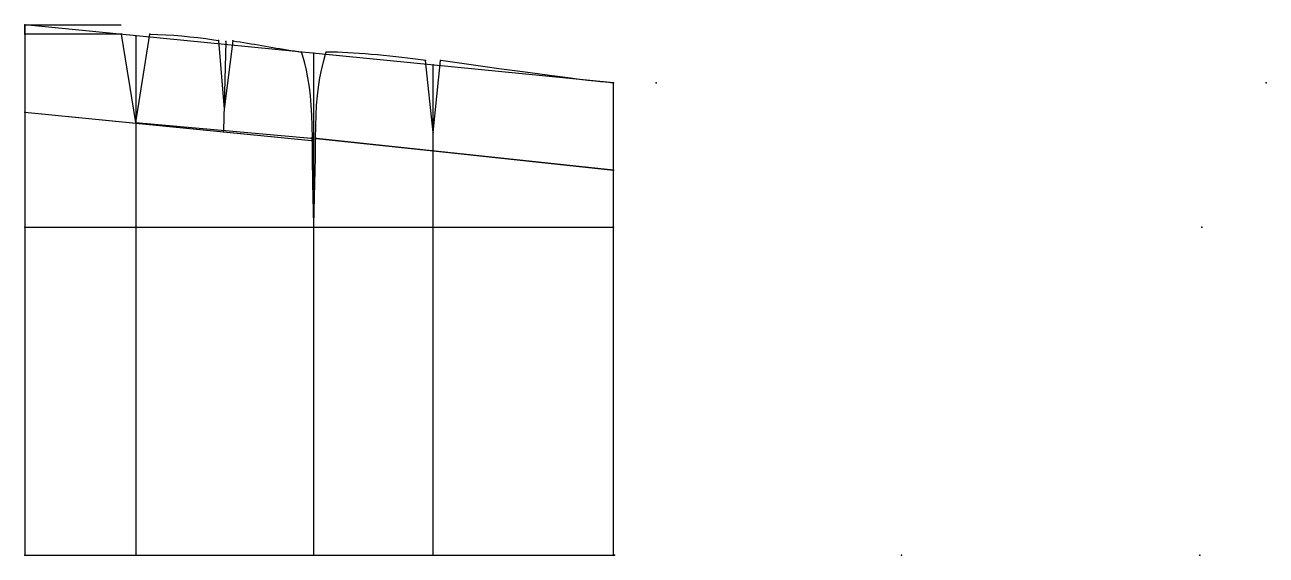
# Model space of a CAD drawing. Extents: x 0 to 1287, y -550 to 0.
import ezdxf

# ---------------------------------------------------------------- set-up
doc = ezdxf.new("R2010")
doc.units = 0

msp = doc.modelspace()

# ---------------------------------------------------------------- linework, layer by layer
for p, q in [((610, -60), (0, 0)), ((0, 0), (100, 0)), ((0, 0), (0, -550)), ((0, 0), (100, 0)), ((0, 0), (100, 0)), ((0, 0), (100, 0)), ((0, 0), (100, 0)), ((0, 0), (100, 0)), ((0, 0), (100, 0)), ((0, 0), (100, 0)), ((0, 0), (100, 0)), ((0, 0), (100, 0)), ((0, 0), (100, 0)), ((0, 0), (100, 0)), ((0, 0), (100, 0)), ((0, 0), (100, 0)), ((0, 0), (100, 0)), ((0, 0), (100, 0)), ((0, 0), (100, 0)), ((0, 0), (100, 0)), ((0, -9.870399), (0, 0)), ((100.349052, -9.870399), (0, -9.870399)), ((114.921608, -101.303764), (100.349052, -9.870399)), ((114.921608, -101.303764), (129.494171, -9.870399)), ((114.921608, -11.303765), (114.921608, -550)), ((200.869797, -16.207378), (206.49794, -87.302185)), ((208.286026, -17.325035), (205.93248, -109.431358)), ((215.749649, -16.587595), (206.49791, -87.302185)), ((299.66861, -550), (299.66861, -29.475599)), ((423.112396, -111.617676), (415.235901, -36.973633)), ((423.112396, -111.617676), (430.988892, -36.973633)), ((423.112396, -550), (423.112396, -41.617676)), ((610, -550), (610, -60)), ((0, -90.697754), (297.086426, -119.919312)), ((0, -90.697754), (114.921608, -102.001465)), ((114.921608, -101.303764), (296.943329, -117.558952)), ((114.921608, -102.001465), (205.893677, -110.949707)), ((205.893677, -110.949707), (297.086426, -119.919312)), ((610, -150.775879), (302.373047, -117.914856)), ((302.373047, -117.914856), (423.112396, -130.812012)), ((423.112396, -130.812012), (610, -150.775879)), ((0, -210), (610, -210)), ((0, -550), (610, -550))]:
    msp.add_line(p, q)
for points in [[(129.494171, -9.870399), (137.826553, -9.979698), (146.145844, -10.297862), (154.45343, -10.804825), (162.750595, -11.48052), (171.038742, -12.304878), (179.319168, -13.257831), (187.593216, -14.319308), (195.862244, -15.469244), (200.869797, -16.207363)], [(215.749649, -16.587595), (219.50058, -17.150928), (223.248505, -17.733919), (226.99379, -18.334051), (230.736816, -18.948816), (234.477966, -19.575701), (238.217636, -20.212187), (241.956207, -20.855768), (245.694061, -21.503925), (249.43158, -22.154148), (253.169174, -22.803923), (256.907166, -23.450733), (260.646027, -24.092073), (264.386078, -24.725424), (268.127686, -25.348272), (271.871307, -25.958105), (275.617249, -26.552414), (279.365997, -27.128677), (283.117859, -27.684387), (286.873199, -28.217035)], [(299.66861, -210), (299.625153, -207.500381), (298.659851, -164.297516), (298.158203, -138.081985), (298.009613, -117.803177), (297.87915, -104.697266), (297.511383, -93.550964), (296.905518, -83.317215), (296.054108, -73.707947), (294.95285, -64.603256), (293.446136, -55.05883), (291.852783, -46.974892), (289.775909, -38.274658), (287.603699, -30.607927), (286.873199, -28.217035)], [(299.66861, -210), (299.712067, -207.500381), (300.677368, -164.297516), (301.179016, -138.081985), (301.327606, -117.803177), (301.458069, -104.697266), (301.825836, -93.550964), (302.431702, -83.317215), (303.283112, -73.707947), (304.384369, -64.603256), (305.891083, -55.05883), (307.484436, -46.974892), (309.56131, -38.274658), (311.733521, -30.607927), (312.46402, -28.217035)], [(415.235901, -36.973633), (412.761566, -36.616238), (407.691528, -35.908516), (402.281494, -35.200676), (396.577545, -34.498749), (390.628387, -33.808731), (384.484772, -33.136501), (378.199097, -32.487793), (371.825012, -31.868149), (365.41687, -31.282854), (359.029388, -30.736898), (352.71698, -30.234943), (346.53363, -29.781269), (340.531982, -29.379745), (334.763245, -29.0338), (329.276703, -28.746386), (324.11911, -28.519951), (319.334534, -28.35643), (314.963684, -28.257217), (312.46402, -28.217035)], [(610, -60), (607.5, -60), (605.253235, -59.903297), (601.686707, -59.614014), (596.830688, -59.134624), (590.726868, -58.469215), (583.427124, -57.623459), (574.993713, -56.604572), (565.498657, -55.421257), (555.023071, -54.083603), (543.656128, -52.603012), (531.494934, -50.99213), (518.643188, -49.264702), (505.210632, -47.435459), (491.311707, -45.519997), (477.065094, -43.534676), (462.592346, -41.496433), (448.016968, -39.422653), (433.463226, -37.331028), (430.988892, -36.973633)]]:
    msp.add_lwpolyline(points)
for p in [(0, 0), (0, 0), (0, 0), (0, 0), (0, 0), (0, 0), (0, 0), (0, 0), (0, 0), (0, 0), (0, 0), (0, 0), (0, 0), (0, 0), (0, 0), (0, 0), (0, 0), (0, 0), (0, 0), (0, 0), (0, 0), (0, 0), (0, 0), (0, 0), (0, 0), (0, 0), (0, 0), (0, 0), (0, 0), (0, 0), (0, -9.870399), (100.349052, -9.870399), (114.921608, -11.303765), (129.494171, -9.870399), (200.869797, -16.207378), (208.286026, -17.325035), (215.749649, -16.587595), (286.873199, -28.217035), (286.873199, -28.217035), (299.66861, -29.475599), (312.46402, -28.217035), (312.46402, -28.217035), (415.235901, -36.973633), (430.988892, -36.973633), (423.112396, -41.617676), (610, -60), (610, -60), (654.285706, -60), (1286.649414, -60), (0, -90.697754), (114.921608, -101.303764), (114.921608, -102.001465), (114.921608, -102.001465), (205.893677, -110.949707), (205.893677, -110.949707), (205.93248, -109.431358), (423.112396, -111.617676), (296.943329, -117.558952), (297.086426, -119.919312), (298.132782, -120.022232), (301.327606, -117.803177), (302.373047, -117.914856), (423.112396, -130.812012), (423.112396, -130.812012), (610, -150.775879), (0, -210), (114.921387, -210), (299.66861, -210), (423.112396, -210), (610, -210), (1220, -210), (0, -550), (114.921608, -550), (299.66861, -550), (610, -550), (611.051392, -550), (908.520081, -550), (1217.897217, -550)]:
    msp.add_point(p)

doc.saveas('drawing.dxf')
